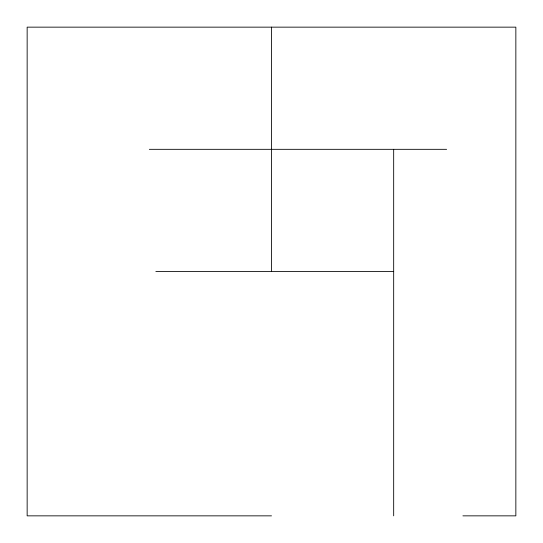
<?xml version="1.0" encoding="UTF-8"?>
<svg xmlns="http://www.w3.org/2000/svg" width="543" height="543" viewBox="0 0 543 543"><rect width="100%" height="100%" fill="white"/><g stroke="black" fill="none" stroke-linecap="round" stroke-linejoin="round"><path stroke-width="0.81" d="M149.325 149.325L446.617 149.325M155.841 271.5L393.675 271.5M271.5 515.85L27.15 515.85L27.15 27.15L515.85 27.15L515.85 515.85L462.907 515.85M393.675 149.325L393.675 515.85M271.5 27.15L271.5 271.5"/></g></svg>
